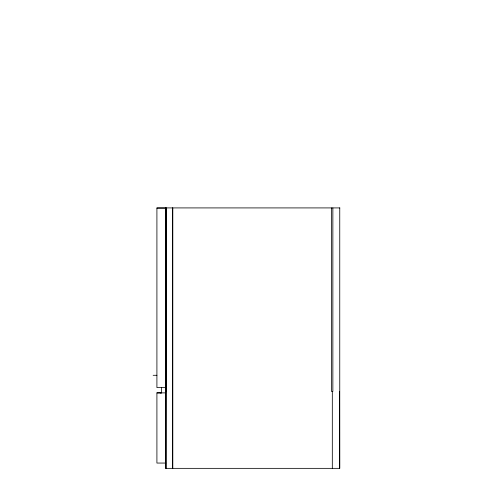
<?xml version="1.0" encoding="UTF-8"?>
<svg xmlns="http://www.w3.org/2000/svg" width="493" height="493" viewBox="0 0 493 493"><rect width="100%" height="100%" fill="white"/><g stroke="black" fill="none" stroke-linecap="round" stroke-linejoin="round"><path stroke-width="0.74" d="M166.123 207.917L165.802 468.35L339.757 468.35L339.757 207.917M159.8 392.896L161.297 392.896M160.243 392.896L161.242 392.896M339.868 207.917L156.91 207.917L156.91 387.59L165.802 387.59L166.049 391.183M156.91 208.108L165.802 208.108M153.132 375.296L156.91 375.296M166.123 391.374L165.802 391.374L165.839 207.917L165.839 391.183M165.802 463.056L156.91 463.056L156.91 392.884L165.802 392.884M159.35 392.896L156.922 392.89M339.628 391.374L339.677 468.35M332.861 207.917L332.861 391.374L331.438 391.374L331.438 207.917M332.313 391.374L332.313 468.35M172.809 207.917L172.809 468.35M172.501 207.917L172.501 468.35M166.049 207.917L166.049 468.35M165.802 207.917L165.802 468.35M161.451 387.59L161.451 392.884"/></g></svg>
